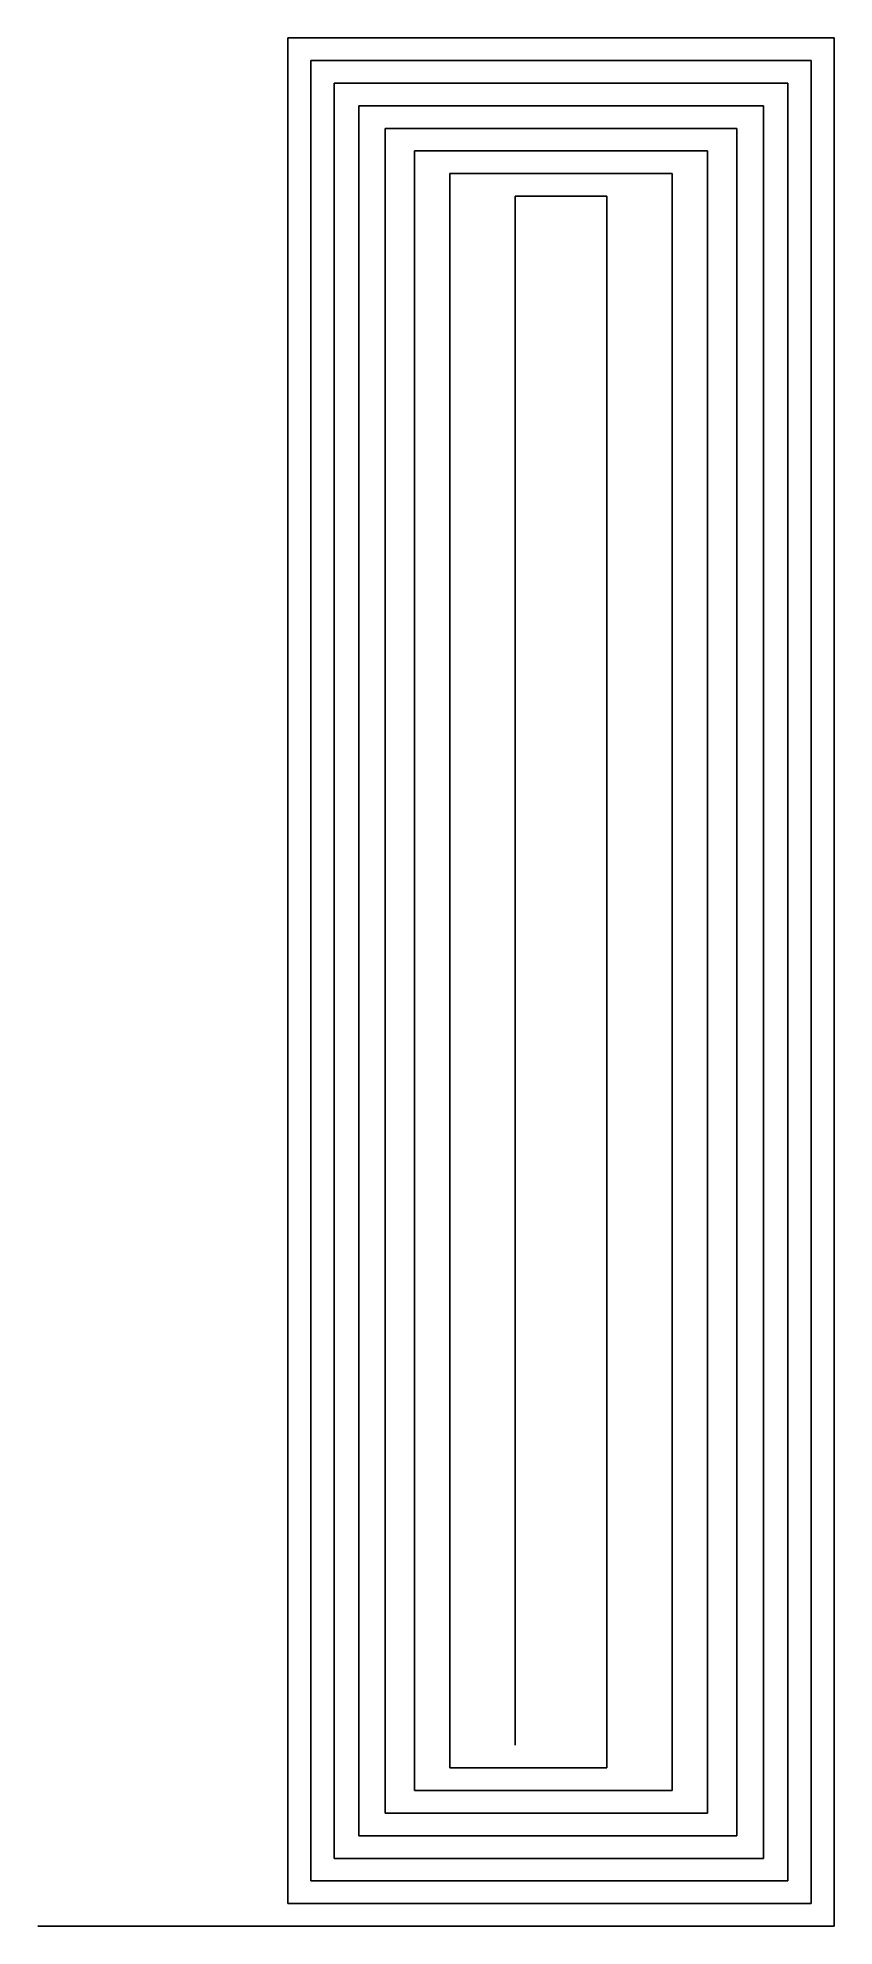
# Model space of a CAD drawing. Extents: x 108 to 247, y -162 to 170.
import ezdxf

# ---------------------------------------------------------------- set-up
doc = ezdxf.new("R2010")
doc.units = 0
doc.layers.add('MyLines', color=7, linetype='Continuous')

msp = doc.modelspace()

# ---------------------------------------------------------------- linework, layer by layer
at = {"layer": 'MyLines'}
for p, q in [((153.56, 169.5), (151.61, 169.5)), ((151.61, 169.5), (151.61, -157.59)), ((155.52, 169.5), (153.56, 169.5)), ((157.47, 169.5), (155.52, 169.5)), ((159.43, 169.5), (157.47, 169.5)), ((161.38, 169.5), (159.43, 169.5)), ((163.33, 169.5), (161.38, 169.5)), ((165.29, 169.5), (163.33, 169.5)), ((167.24, 169.5), (165.29, 169.5)), ((169.2, 169.5), (167.24, 169.5)), ((171.15, 169.5), (169.2, 169.5)), ((173.11, 169.5), (171.15, 169.5)), ((175.06, 169.5), (173.11, 169.5)), ((177.02, 169.5), (175.06, 169.5)), ((178.97, 169.5), (177.02, 169.5)), ((180.92, 169.5), (178.97, 169.5)), ((182.88, 169.5), (180.92, 169.5)), ((184.83, 169.5), (182.88, 169.5)), ((186.79, 169.5), (184.83, 169.5)), ((188.74, 169.5), (186.79, 169.5)), ((190.7, 169.5), (188.74, 169.5)), ((192.65, 169.5), (190.7, 169.5)), ((194.61, 169.5), (192.65, 169.5)), ((196.56, 169.5), (194.61, 169.5)), ((198.51, 169.5), (196.56, 169.5)), ((200.47, 169.5), (198.51, 169.5)), ((202.42, 169.5), (200.47, 169.5)), ((204.38, 169.5), (202.42, 169.5)), ((206.33, 169.5), (204.38, 169.5)), ((208.29, 169.5), (206.33, 169.5)), ((210.24, 169.5), (208.29, 169.5)), ((212.19, 169.5), (210.24, 169.5)), ((214.15, 169.5), (212.19, 169.5)), ((216.1, 169.5), (214.15, 169.5)), ((218.06, 169.5), (216.1, 169.5)), ((220.01, 169.5), (218.06, 169.5)), ((221.97, 169.5), (220.01, 169.5)), ((223.92, 169.5), (221.97, 169.5)), ((225.88, 169.5), (223.92, 169.5)), ((227.83, 169.5), (225.88, 169.5)), ((229.78, 169.5), (227.83, 169.5)), ((231.74, 169.5), (229.78, 169.5)), ((233.69, 169.5), (231.74, 169.5)), ((235.65, 169.5), (233.69, 169.5)), ((237.6, 169.5), (235.65, 169.5)), ((239.56, 169.5), (237.6, 169.5)), ((241.51, 169.5), (239.56, 169.5)), ((243.47, 169.5), (241.51, 169.5)), ((245.42, 169.5), (243.47, 169.5)), ((247.37, 169.5), (245.42, 169.5)), ((247.37, -161.56), (247.37, 169.5)), ((247.37, 169.5), (247.37, 169.5)), ((157.41, 165.53), (155.62, 165.53)), ((155.62, 165.53), (155.62, -153.62)), ((159.2, 165.53), (157.41, 165.53)), ((160.99, 165.53), (159.2, 165.53)), ((162.78, 165.53), (160.99, 165.53)), ((164.57, 165.53), (162.78, 165.53)), ((166.36, 165.53), (164.57, 165.53)), ((168.15, 165.53), (166.36, 165.53)), ((169.94, 165.53), (168.15, 165.53)), ((171.74, 165.53), (169.94, 165.53)), ((173.53, 165.53), (171.74, 165.53)), ((175.32, 165.53), (173.53, 165.53)), ((177.11, 165.53), (175.32, 165.53)), ((178.9, 165.53), (177.11, 165.53)), ((180.69, 165.53), (178.9, 165.53)), ((182.48, 165.53), (180.69, 165.53)), ((184.27, 165.53), (182.48, 165.53)), ((186.06, 165.53), (184.27, 165.53)), ((187.85, 165.53), (186.06, 165.53)), ((189.64, 165.53), (187.85, 165.53)), ((191.43, 165.53), (189.64, 165.53)), ((193.22, 165.53), (191.43, 165.53)), ((195.01, 165.53), (193.22, 165.53)), ((196.81, 165.53), (195.01, 165.53)), ((198.6, 165.53), (196.81, 165.53)), ((200.39, 165.53), (198.6, 165.53)), ((202.18, 165.53), (200.39, 165.53)), ((203.97, 165.53), (202.18, 165.53)), ((205.76, 165.53), (203.97, 165.53)), ((207.55, 165.53), (205.76, 165.53)), ((209.34, 165.53), (207.55, 165.53)), ((211.13, 165.53), (209.34, 165.53)), ((212.92, 165.53), (211.13, 165.53)), ((214.71, 165.53), (212.92, 165.53)), ((216.5, 165.53), (214.71, 165.53)), ((218.29, 165.53), (216.5, 165.53)), ((220.08, 165.53), (218.29, 165.53)), ((221.87, 165.53), (220.08, 165.53)), ((223.67, 165.53), (221.87, 165.53)), ((225.46, 165.53), (223.67, 165.53)), ((227.25, 165.53), (225.46, 165.53)), ((229.04, 165.53), (227.25, 165.53)), ((230.83, 165.53), (229.04, 165.53)), ((232.62, 165.53), (230.83, 165.53)), ((234.41, 165.53), (232.62, 165.53)), ((236.2, 165.53), (234.41, 165.53)), ((237.99, 165.53), (236.2, 165.53)), ((239.78, 165.53), (237.99, 165.53)), ((241.57, 165.53), (239.78, 165.53)), ((243.36, 165.53), (241.57, 165.53)), ((243.36, -157.59), (243.36, 165.53)), ((243.36, 165.53), (243.36, 165.53)), ((161.35, 161.56), (159.73, 161.56)), ((159.73, 161.56), (159.73, -149.66)), ((162.98, 161.56), (161.35, 161.56)), ((164.6, 161.56), (162.98, 161.56)), ((166.22, 161.56), (164.6, 161.56)), ((167.85, 161.56), (166.22, 161.56)), ((169.47, 161.56), (167.85, 161.56)), ((171.09, 161.56), (169.47, 161.56)), ((172.71, 161.56), (171.09, 161.56)), ((174.34, 161.56), (172.71, 161.56)), ((175.96, 161.56), (174.34, 161.56)), ((177.58, 161.56), (175.96, 161.56)), ((179.21, 161.56), (177.58, 161.56)), ((180.83, 161.56), (179.21, 161.56)), ((182.45, 161.56), (180.83, 161.56)), ((184.07, 161.56), (182.45, 161.56)), ((185.7, 161.56), (184.07, 161.56)), ((187.32, 161.56), (185.7, 161.56)), ((188.94, 161.56), (187.32, 161.56)), ((190.57, 161.56), (188.94, 161.56)), ((192.19, 161.56), (190.57, 161.56)), ((193.81, 161.56), (192.19, 161.56)), ((195.43, 161.56), (193.81, 161.56)), ((197.06, 161.56), (195.43, 161.56)), ((198.68, 161.56), (197.06, 161.56)), ((200.3, 161.56), (198.68, 161.56)), ((201.93, 161.56), (200.3, 161.56)), ((203.55, 161.56), (201.93, 161.56)), ((205.17, 161.56), (203.55, 161.56)), ((206.79, 161.56), (205.17, 161.56)), ((208.42, 161.56), (206.79, 161.56)), ((210.04, 161.56), (208.42, 161.56)), ((211.66, 161.56), (210.04, 161.56)), ((213.29, 161.56), (211.66, 161.56)), ((214.91, 161.56), (213.29, 161.56)), ((216.53, 161.56), (214.91, 161.56)), ((218.15, 161.56), (216.53, 161.56)), ((219.78, 161.56), (218.15, 161.56)), ((221.4, 161.56), (219.78, 161.56)), ((223.02, 161.56), (221.4, 161.56)), ((224.64, 161.56), (223.02, 161.56)), ((226.27, 161.56), (224.64, 161.56)), ((227.89, 161.56), (226.27, 161.56)), ((229.51, 161.56), (227.89, 161.56)), ((231.14, 161.56), (229.51, 161.56)), ((232.76, 161.56), (231.14, 161.56)), ((234.38, 161.56), (232.76, 161.56)), ((236, 161.56), (234.38, 161.56)), ((237.63, 161.56), (236, 161.56)), ((239.25, 161.56), (237.63, 161.56)), ((239.25, -153.62), (239.25, 161.56)), ((239.25, 161.56), (239.25, 161.56)), ((165.48, 157.59), (164.03, 157.59)), ((164.03, 157.59), (164.03, -145.69)), ((166.93, 157.59), (165.48, 157.59)), ((168.37, 157.59), (166.93, 157.59)), ((169.82, 157.59), (168.37, 157.59)), ((171.27, 157.59), (169.82, 157.59)), ((172.72, 157.59), (171.27, 157.59)), ((174.16, 157.59), (172.72, 157.59)), ((175.61, 157.59), (174.16, 157.59)), ((177.06, 157.59), (175.61, 157.59)), ((178.51, 157.59), (177.06, 157.59)), ((179.95, 157.59), (178.51, 157.59)), ((181.4, 157.59), (179.95, 157.59)), ((182.85, 157.59), (181.4, 157.59)), ((184.29, 157.59), (182.85, 157.59)), ((185.74, 157.59), (184.29, 157.59)), ((187.19, 157.59), (185.74, 157.59)), ((188.64, 157.59), (187.19, 157.59)), ((190.08, 157.59), (188.64, 157.59)), ((191.53, 157.59), (190.08, 157.59)), ((192.98, 157.59), (191.53, 157.59)), ((194.43, 157.59), (192.98, 157.59)), ((195.87, 157.59), (194.43, 157.59)), ((197.32, 157.59), (195.87, 157.59)), ((198.77, 157.59), (197.32, 157.59)), ((200.21, 157.59), (198.77, 157.59)), ((201.66, 157.59), (200.21, 157.59)), ((203.11, 157.59), (201.66, 157.59)), ((204.56, 157.59), (203.11, 157.59)), ((206, 157.59), (204.56, 157.59)), ((207.45, 157.59), (206, 157.59)), ((208.9, 157.59), (207.45, 157.59)), ((210.35, 157.59), (208.9, 157.59)), ((211.79, 157.59), (210.35, 157.59)), ((213.24, 157.59), (211.79, 157.59)), ((214.69, 157.59), (213.24, 157.59)), ((216.13, 157.59), (214.69, 157.59)), ((217.58, 157.59), (216.13, 157.59)), ((219.03, 157.59), (217.58, 157.59)), ((220.48, 157.59), (219.03, 157.59)), ((221.92, 157.59), (220.48, 157.59)), ((223.37, 157.59), (221.92, 157.59)), ((224.82, 157.59), (223.37, 157.59)), ((226.27, 157.59), (224.82, 157.59)), ((227.71, 157.59), (226.27, 157.59)), ((229.16, 157.59), (227.71, 157.59)), ((230.61, 157.59), (229.16, 157.59)), ((232.05, 157.59), (230.61, 157.59)), ((233.5, 157.59), (232.05, 157.59)), ((234.95, 157.59), (233.5, 157.59)), ((234.95, -149.66), (234.95, 157.59)), ((234.95, 157.59), (234.95, 157.59)), ((169.91, 153.62), (168.65, 153.62)), ((168.65, 153.62), (168.65, -141.72)), ((171.17, 153.62), (169.91, 153.62)), ((172.42, 153.62), (171.17, 153.62)), ((173.68, 153.62), (172.42, 153.62)), ((174.94, 153.62), (173.68, 153.62)), ((176.2, 153.62), (174.94, 153.62)), ((177.46, 153.62), (176.2, 153.62)), ((178.72, 153.62), (177.46, 153.62)), ((179.98, 153.62), (178.72, 153.62)), ((181.24, 153.62), (179.98, 153.62)), ((182.5, 153.62), (181.24, 153.62)), ((183.75, 153.62), (182.5, 153.62)), ((185.01, 153.62), (183.75, 153.62)), ((186.27, 153.62), (185.01, 153.62)), ((187.53, 153.62), (186.27, 153.62)), ((188.79, 153.62), (187.53, 153.62)), ((190.05, 153.62), (188.79, 153.62)), ((191.31, 153.62), (190.05, 153.62)), ((192.57, 153.62), (191.31, 153.62)), ((193.83, 153.62), (192.57, 153.62)), ((195.08, 153.62), (193.83, 153.62)), ((196.34, 153.62), (195.08, 153.62)), ((197.6, 153.62), (196.34, 153.62)), ((198.86, 153.62), (197.6, 153.62)), ((200.12, 153.62), (198.86, 153.62)), ((201.38, 153.62), (200.12, 153.62)), ((202.64, 153.62), (201.38, 153.62)), ((203.9, 153.62), (202.64, 153.62)), ((205.16, 153.62), (203.9, 153.62)), ((206.42, 153.62), (205.16, 153.62)), ((207.67, 153.62), (206.42, 153.62)), ((208.93, 153.62), (207.67, 153.62)), ((210.19, 153.62), (208.93, 153.62)), ((211.45, 153.62), (210.19, 153.62)), ((212.71, 153.62), (211.45, 153.62)), ((213.97, 153.62), (212.71, 153.62)), ((215.23, 153.62), (213.97, 153.62)), ((216.49, 153.62), (215.23, 153.62)), ((217.75, 153.62), (216.49, 153.62)), ((219, 153.62), (217.75, 153.62)), ((220.26, 153.62), (219, 153.62)), ((221.52, 153.62), (220.26, 153.62)), ((222.78, 153.62), (221.52, 153.62)), ((224.04, 153.62), (222.78, 153.62)), ((225.3, 153.62), (224.04, 153.62)), ((226.56, 153.62), (225.3, 153.62)), ((227.82, 153.62), (226.56, 153.62)), ((229.08, 153.62), (227.82, 153.62)), ((230.33, 153.62), (229.08, 153.62)), ((230.33, -145.69), (230.33, 153.62)), ((230.33, 153.62), (230.33, 153.62)), ((174.85, 149.66), (173.8, 149.66)), ((173.8, 149.66), (173.8, -137.75)), ((175.9, 149.66), (174.85, 149.66)), ((176.95, 149.66), (175.9, 149.66)), ((177.99, 149.66), (176.95, 149.66)), ((179.04, 149.66), (177.99, 149.66)), ((180.09, 149.66), (179.04, 149.66)), ((181.14, 149.66), (180.09, 149.66)), ((182.19, 149.66), (181.14, 149.66)), ((183.24, 149.66), (182.19, 149.66)), ((184.29, 149.66), (183.24, 149.66)), ((185.33, 149.66), (184.29, 149.66)), ((186.38, 149.66), (185.33, 149.66)), ((187.43, 149.66), (186.38, 149.66)), ((188.48, 149.66), (187.43, 149.66)), ((189.53, 149.66), (188.48, 149.66)), ((190.58, 149.66), (189.53, 149.66)), ((191.63, 149.66), (190.58, 149.66)), ((192.67, 149.66), (191.63, 149.66)), ((193.72, 149.66), (192.67, 149.66)), ((194.77, 149.66), (193.72, 149.66)), ((195.82, 149.66), (194.77, 149.66)), ((196.87, 149.66), (195.82, 149.66)), ((197.92, 149.66), (196.87, 149.66)), ((198.97, 149.66), (197.92, 149.66)), ((200.02, 149.66), (198.97, 149.66)), ((201.06, 149.66), (200.02, 149.66)), ((202.11, 149.66), (201.06, 149.66)), ((203.16, 149.66), (202.11, 149.66)), ((204.21, 149.66), (203.16, 149.66)), ((205.26, 149.66), (204.21, 149.66)), ((206.31, 149.66), (205.26, 149.66)), ((207.36, 149.66), (206.31, 149.66)), ((208.4, 149.66), (207.36, 149.66)), ((209.45, 149.66), (208.4, 149.66)), ((210.5, 149.66), (209.45, 149.66)), ((211.55, 149.66), (210.5, 149.66)), ((212.6, 149.66), (211.55, 149.66)), ((213.65, 149.66), (212.6, 149.66)), ((214.7, 149.66), (213.65, 149.66)), ((215.75, 149.66), (214.7, 149.66)), ((216.79, 149.66), (215.75, 149.66)), ((217.84, 149.66), (216.79, 149.66)), ((218.89, 149.66), (217.84, 149.66)), ((219.94, 149.66), (218.89, 149.66)), ((220.99, 149.66), (219.94, 149.66)), ((222.04, 149.66), (220.99, 149.66)), ((223.09, 149.66), (222.04, 149.66)), ((224.13, 149.66), (223.09, 149.66)), ((225.18, 149.66), (224.13, 149.66)), ((225.18, -141.72), (225.18, 149.66)), ((225.18, 149.66), (225.18, 149.66)), ((180.79, 145.69), (180, 145.69)), ((180, 145.69), (180, -133.78)), ((181.59, 145.69), (180.79, 145.69)), ((182.38, 145.69), (181.59, 145.69)), ((183.18, 145.69), (182.38, 145.69)), ((183.97, 145.69), (183.18, 145.69)), ((184.77, 145.69), (183.97, 145.69)), ((185.57, 145.69), (184.77, 145.69)), ((186.36, 145.69), (185.57, 145.69)), ((187.16, 145.69), (186.36, 145.69)), ((187.95, 145.69), (187.16, 145.69)), ((188.75, 145.69), (187.95, 145.69)), ((189.54, 145.69), (188.75, 145.69)), ((190.34, 145.69), (189.54, 145.69)), ((191.14, 145.69), (190.34, 145.69)), ((191.93, 145.69), (191.14, 145.69)), ((192.73, 145.69), (191.93, 145.69)), ((193.52, 145.69), (192.73, 145.69)), ((194.32, 145.69), (193.52, 145.69)), ((195.11, 145.69), (194.32, 145.69)), ((195.91, 145.69), (195.11, 145.69)), ((196.71, 145.69), (195.91, 145.69)), ((197.5, 145.69), (196.71, 145.69)), ((198.3, 145.69), (197.5, 145.69)), ((199.09, 145.69), (198.3, 145.69)), ((199.89, 145.69), (199.09, 145.69)), ((200.68, 145.69), (199.89, 145.69)), ((201.48, 145.69), (200.68, 145.69)), ((202.28, 145.69), (201.48, 145.69)), ((203.07, 145.69), (202.28, 145.69)), ((203.87, 145.69), (203.07, 145.69)), ((204.66, 145.69), (203.87, 145.69)), ((205.46, 145.69), (204.66, 145.69)), ((206.26, 145.69), (205.46, 145.69)), ((207.05, 145.69), (206.26, 145.69)), ((207.85, 145.69), (207.05, 145.69)), ((208.64, 145.69), (207.85, 145.69)), ((209.44, 145.69), (208.64, 145.69)), ((210.23, 145.69), (209.44, 145.69)), ((211.03, 145.69), (210.23, 145.69)), ((211.83, 145.69), (211.03, 145.69)), ((212.62, 145.69), (211.83, 145.69)), ((213.42, 145.69), (212.62, 145.69)), ((214.21, 145.69), (213.42, 145.69)), ((215.01, 145.69), (214.21, 145.69)), ((215.8, 145.69), (215.01, 145.69)), ((216.6, 145.69), (215.8, 145.69)), ((217.4, 145.69), (216.6, 145.69)), ((218.19, 145.69), (217.4, 145.69)), ((218.99, 145.69), (218.19, 145.69)), ((218.99, -137.75), (218.99, 145.69)), ((218.99, 145.69), (218.99, 145.69)), ((191.8, 141.72), (191.47, 141.72)), ((191.47, 141.72), (191.47, -129.81)), ((192.12, 141.72), (191.8, 141.72)), ((192.45, 141.72), (192.12, 141.72)), ((192.78, 141.72), (192.45, 141.72)), ((193.11, 141.72), (192.78, 141.72)), ((193.43, 141.72), (193.11, 141.72)), ((193.76, 141.72), (193.43, 141.72)), ((194.09, 141.72), (193.76, 141.72)), ((194.42, 141.72), (194.09, 141.72)), ((194.74, 141.72), (194.42, 141.72)), ((195.07, 141.72), (194.74, 141.72)), ((195.4, 141.72), (195.07, 141.72)), ((195.73, 141.72), (195.4, 141.72)), ((196.05, 141.72), (195.73, 141.72)), ((196.38, 141.72), (196.05, 141.72)), ((196.71, 141.72), (196.38, 141.72)), ((197.04, 141.72), (196.71, 141.72)), ((197.36, 141.72), (197.04, 141.72)), ((197.69, 141.72), (197.36, 141.72)), ((198.02, 141.72), (197.69, 141.72)), ((198.35, 141.72), (198.02, 141.72)), ((198.67, 141.72), (198.35, 141.72)), ((199, 141.72), (198.67, 141.72)), ((199.33, 141.72), (199, 141.72)), ((199.65, 141.72), (199.33, 141.72)), ((199.98, 141.72), (199.65, 141.72)), ((200.31, 141.72), (199.98, 141.72)), ((200.64, 141.72), (200.31, 141.72)), ((200.96, 141.72), (200.64, 141.72)), ((201.29, 141.72), (200.96, 141.72)), ((201.62, 141.72), (201.29, 141.72)), ((201.95, 141.72), (201.62, 141.72)), ((202.27, 141.72), (201.95, 141.72)), ((202.6, 141.72), (202.27, 141.72)), ((202.93, 141.72), (202.6, 141.72)), ((203.26, 141.72), (202.93, 141.72)), ((203.58, 141.72), (203.26, 141.72)), ((203.91, 141.72), (203.58, 141.72)), ((204.24, 141.72), (203.91, 141.72)), ((204.57, 141.72), (204.24, 141.72)), ((204.89, 141.72), (204.57, 141.72)), ((205.22, 141.72), (204.89, 141.72)), ((205.55, 141.72), (205.22, 141.72)), ((205.88, 141.72), (205.55, 141.72)), ((206.2, 141.72), (205.88, 141.72)), ((206.53, 141.72), (206.2, 141.72)), ((206.86, 141.72), (206.53, 141.72)), ((207.19, 141.72), (206.86, 141.72)), ((207.51, 141.72), (207.19, 141.72)), ((207.51, -133.78), (207.51, 141.72)), ((207.51, 141.72), (207.51, 141.72)), ((191.47, -129.81), (191.47, -129.81)), ((191.47, -129.81), (191.47, -129.81)), ((191.47, -129.81), (191.47, -129.81)), ((191.47, -129.81), (191.47, -129.81)), ((191.47, -129.81), (191.47, -129.81)), ((191.47, -129.81), (191.47, -129.81)), ((191.47, -129.81), (191.47, -129.81)), ((191.47, -129.81), (191.47, -129.81)), ((191.47, -129.81), (191.47, -129.81)), ((191.47, -129.81), (191.47, -129.81)), ((191.47, -129.81), (191.47, -129.81)), ((191.47, -129.81), (191.47, -129.81)), ((191.47, -129.81), (191.47, -129.81)), ((191.47, -129.81), (191.47, -129.81)), ((191.47, -129.81), (191.47, -129.81)), ((191.47, -129.81), (191.47, -129.81)), ((191.47, -129.81), (191.47, -129.81)), ((191.47, -129.81), (191.47, -129.81)), ((191.47, -129.81), (191.47, -129.81)), ((191.47, -129.81), (191.47, -129.81)), ((191.47, -129.81), (191.47, -129.81)), ((191.47, -129.81), (191.47, -129.81)), ((191.47, -129.81), (191.47, -129.81)), ((191.47, -129.81), (191.47, -129.81)), ((191.47, -129.81), (191.47, -129.81)), ((191.47, -129.81), (191.47, -129.81)), ((191.47, -129.81), (191.47, -129.81)), ((191.47, -129.81), (191.47, -129.81)), ((191.47, -129.81), (191.47, -129.81)), ((191.47, -129.81), (191.47, -129.81)), ((191.47, -129.81), (191.47, -129.81)), ((191.47, -129.81), (191.47, -129.81)), ((191.47, -129.81), (191.47, -129.81)), ((191.47, -129.81), (191.47, -129.81)), ((191.47, -129.81), (191.47, -129.81)), ((191.47, -129.81), (191.47, -129.81)), ((191.47, -129.81), (191.47, -129.81)), ((191.47, -129.81), (191.47, -129.81)), ((191.47, -129.81), (191.47, -129.81)), ((191.47, -129.81), (191.47, -129.81)), ((191.47, -129.81), (191.47, -129.81)), ((191.47, -129.81), (191.47, -129.81)), ((191.47, -129.81), (191.47, -129.81)), ((191.47, -129.81), (191.47, -129.81)), ((191.47, -129.81), (191.47, -129.81)), ((191.47, -129.81), (191.47, -129.81)), ((191.47, -129.81), (191.47, -129.81)), ((191.47, -129.81), (191.47, -129.81)), ((191.47, -129.81), (191.47, -129.81)), ((191.47, -129.81), (191.47, -129.81)), ((180, -133.78), (180, -133.78)), ((180, -133.78), (180.56, -133.78)), ((180.56, -133.78), (181.12, -133.78)), ((181.12, -133.78), (181.68, -133.78)), ((181.68, -133.78), (182.24, -133.78)), ((182.24, -133.78), (182.8, -133.78)), ((182.8, -133.78), (183.36, -133.78)), ((183.36, -133.78), (183.93, -133.78)), ((183.93, -133.78), (184.49, -133.78)), ((184.49, -133.78), (185.05, -133.78)), ((185.05, -133.78), (185.61, -133.78)), ((185.61, -133.78), (186.17, -133.78)), ((186.17, -133.78), (186.73, -133.78)), ((186.73, -133.78), (187.3, -133.78)), ((187.3, -133.78), (187.86, -133.78)), ((187.86, -133.78), (188.42, -133.78)), ((188.42, -133.78), (188.98, -133.78)), ((188.98, -133.78), (189.54, -133.78)), ((189.54, -133.78), (190.1, -133.78)), ((190.1, -133.78), (190.67, -133.78)), ((190.67, -133.78), (191.23, -133.78)), ((191.23, -133.78), (191.79, -133.78)), ((191.79, -133.78), (192.35, -133.78)), ((192.35, -133.78), (192.91, -133.78)), ((192.91, -133.78), (193.47, -133.78)), ((193.47, -133.78), (194.04, -133.78)), ((194.04, -133.78), (194.6, -133.78)), ((194.6, -133.78), (195.16, -133.78)), ((195.16, -133.78), (195.72, -133.78)), ((195.72, -133.78), (196.28, -133.78)), ((196.28, -133.78), (196.84, -133.78)), ((196.84, -133.78), (197.4, -133.78)), ((197.4, -133.78), (197.97, -133.78)), ((197.97, -133.78), (198.53, -133.78)), ((198.53, -133.78), (199.09, -133.78)), ((199.09, -133.78), (199.65, -133.78)), ((199.65, -133.78), (200.21, -133.78)), ((200.21, -133.78), (200.77, -133.78)), ((200.77, -133.78), (201.34, -133.78)), ((201.34, -133.78), (201.9, -133.78)), ((201.9, -133.78), (202.46, -133.78)), ((202.46, -133.78), (203.02, -133.78)), ((203.02, -133.78), (203.58, -133.78)), ((203.58, -133.78), (204.14, -133.78)), ((204.14, -133.78), (204.71, -133.78)), ((204.71, -133.78), (205.27, -133.78)), ((205.27, -133.78), (205.83, -133.78)), ((205.83, -133.78), (206.39, -133.78)), ((206.39, -133.78), (206.95, -133.78)), ((206.95, -133.78), (207.51, -133.78)), ((207.51, -133.78), (207.51, -133.78)), ((173.8, -137.75), (173.8, -137.75)), ((173.8, -137.75), (174.72, -137.75)), ((174.72, -137.75), (175.64, -137.75)), ((175.64, -137.75), (176.57, -137.75)), ((176.57, -137.75), (177.49, -137.75)), ((177.49, -137.75), (178.41, -137.75)), ((178.41, -137.75), (179.33, -137.75)), ((179.33, -137.75), (180.25, -137.75)), ((180.25, -137.75), (181.18, -137.75)), ((181.18, -137.75), (182.1, -137.75)), ((182.1, -137.75), (183.02, -137.75)), ((183.02, -137.75), (183.94, -137.75)), ((183.94, -137.75), (184.87, -137.75)), ((184.87, -137.75), (185.79, -137.75)), ((185.79, -137.75), (186.71, -137.75)), ((186.71, -137.75), (187.63, -137.75)), ((187.63, -137.75), (188.55, -137.75)), ((188.55, -137.75), (189.48, -137.75)), ((189.48, -137.75), (190.4, -137.75)), ((190.4, -137.75), (191.32, -137.75)), ((191.32, -137.75), (192.24, -137.75)), ((192.24, -137.75), (193.17, -137.75)), ((193.17, -137.75), (194.09, -137.75)), ((194.09, -137.75), (195.01, -137.75)), ((195.01, -137.75), (195.93, -137.75)), ((195.93, -137.75), (196.85, -137.75)), ((196.85, -137.75), (197.78, -137.75)), ((197.78, -137.75), (198.7, -137.75)), ((198.7, -137.75), (199.62, -137.75)), ((199.62, -137.75), (200.54, -137.75)), ((200.54, -137.75), (201.47, -137.75)), ((201.47, -137.75), (202.39, -137.75)), ((202.39, -137.75), (203.31, -137.75)), ((203.31, -137.75), (204.23, -137.75)), ((204.23, -137.75), (205.15, -137.75)), ((205.15, -137.75), (206.08, -137.75)), ((206.08, -137.75), (207, -137.75)), ((207, -137.75), (207.92, -137.75)), ((207.92, -137.75), (208.84, -137.75)), ((208.84, -137.75), (209.77, -137.75)), ((209.77, -137.75), (210.69, -137.75)), ((210.69, -137.75), (211.61, -137.75)), ((211.61, -137.75), (212.53, -137.75)), ((212.53, -137.75), (213.45, -137.75)), ((213.45, -137.75), (214.38, -137.75)), ((214.38, -137.75), (215.3, -137.75)), ((215.3, -137.75), (216.22, -137.75)), ((216.22, -137.75), (217.14, -137.75)), ((217.14, -137.75), (218.06, -137.75)), ((218.06, -137.75), (218.99, -137.75)), ((218.99, -137.75), (218.99, -137.75)), ((168.65, -141.72), (168.65, -141.72)), ((168.65, -141.72), (169.8, -141.72)), ((169.8, -141.72), (170.96, -141.72)), ((170.96, -141.72), (172.11, -141.72)), ((172.11, -141.72), (173.26, -141.72)), ((173.26, -141.72), (174.42, -141.72)), ((174.42, -141.72), (175.57, -141.72)), ((175.57, -141.72), (176.72, -141.72)), ((176.72, -141.72), (177.88, -141.72)), ((177.88, -141.72), (179.03, -141.72)), ((179.03, -141.72), (180.19, -141.72)), ((180.19, -141.72), (181.34, -141.72)), ((181.34, -141.72), (182.49, -141.72)), ((182.49, -141.72), (183.65, -141.72)), ((183.65, -141.72), (184.8, -141.72)), ((184.8, -141.72), (185.95, -141.72)), ((185.95, -141.72), (187.11, -141.72)), ((187.11, -141.72), (188.26, -141.72)), ((188.26, -141.72), (189.42, -141.72)), ((189.42, -141.72), (190.57, -141.72)), ((190.57, -141.72), (191.72, -141.72)), ((191.72, -141.72), (192.88, -141.72)), ((192.88, -141.72), (194.03, -141.72)), ((194.03, -141.72), (195.19, -141.72)), ((195.19, -141.72), (196.34, -141.72)), ((196.34, -141.72), (197.49, -141.72)), ((197.49, -141.72), (198.65, -141.72)), ((198.65, -141.72), (199.8, -141.72)), ((199.8, -141.72), (200.95, -141.72)), ((200.95, -141.72), (202.11, -141.72)), ((202.11, -141.72), (203.26, -141.72)), ((203.26, -141.72), (204.42, -141.72)), ((204.42, -141.72), (205.57, -141.72)), ((205.57, -141.72), (206.72, -141.72)), ((206.72, -141.72), (207.88, -141.72)), ((207.88, -141.72), (209.03, -141.72)), ((209.03, -141.72), (210.18, -141.72)), ((210.18, -141.72), (211.34, -141.72)), ((211.34, -141.72), (212.49, -141.72)), ((212.49, -141.72), (213.65, -141.72)), ((213.65, -141.72), (214.8, -141.72)), ((214.8, -141.72), (215.95, -141.72)), ((215.95, -141.72), (217.11, -141.72)), ((217.11, -141.72), (218.26, -141.72)), ((218.26, -141.72), (219.41, -141.72)), ((219.41, -141.72), (220.57, -141.72)), ((220.57, -141.72), (221.72, -141.72)), ((221.72, -141.72), (222.88, -141.72)), ((222.88, -141.72), (224.03, -141.72)), ((224.03, -141.72), (225.18, -141.72)), ((225.18, -141.72), (225.18, -141.72)), ((164.03, -145.69), (164.03, -145.69)), ((164.03, -145.69), (165.39, -145.69)), ((165.39, -145.69), (166.74, -145.69)), ((166.74, -145.69), (168.09, -145.69)), ((168.09, -145.69), (169.45, -145.69)), ((169.45, -145.69), (170.8, -145.69)), ((170.8, -145.69), (172.15, -145.69)), ((172.15, -145.69), (173.5, -145.69)), ((173.5, -145.69), (174.86, -145.69)), ((174.86, -145.69), (176.21, -145.69)), ((176.21, -145.69), (177.56, -145.69)), ((177.56, -145.69), (178.92, -145.69)), ((178.92, -145.69), (180.27, -145.69)), ((180.27, -145.69), (181.62, -145.69)), ((181.62, -145.69), (182.98, -145.69)), ((182.98, -145.69), (184.33, -145.69)), ((184.33, -145.69), (185.68, -145.69)), ((185.68, -145.69), (187.04, -145.69)), ((187.04, -145.69), (188.39, -145.69)), ((188.39, -145.69), (189.74, -145.69)), ((189.74, -145.69), (191.09, -145.69)), ((191.09, -145.69), (192.45, -145.69)), ((192.45, -145.69), (193.8, -145.69)), ((193.8, -145.69), (195.15, -145.69)), ((195.15, -145.69), (196.51, -145.69)), ((196.51, -145.69), (197.86, -145.69)), ((197.86, -145.69), (199.21, -145.69)), ((199.21, -145.69), (200.57, -145.69)), ((200.57, -145.69), (201.92, -145.69)), ((201.92, -145.69), (203.27, -145.69)), ((203.27, -145.69), (204.63, -145.69)), ((204.63, -145.69), (205.98, -145.69)), ((205.98, -145.69), (207.33, -145.69)), ((207.33, -145.69), (208.68, -145.69)), ((208.68, -145.69), (210.04, -145.69)), ((210.04, -145.69), (211.39, -145.69)), ((211.39, -145.69), (212.74, -145.69)), ((212.74, -145.69), (214.1, -145.69)), ((214.1, -145.69), (215.45, -145.69)), ((215.45, -145.69), (216.8, -145.69)), ((216.8, -145.69), (218.16, -145.69)), ((218.16, -145.69), (219.51, -145.69)), ((219.51, -145.69), (220.86, -145.69)), ((220.86, -145.69), (222.22, -145.69)), ((222.22, -145.69), (223.57, -145.69)), ((223.57, -145.69), (224.92, -145.69)), ((224.92, -145.69), (226.27, -145.69)), ((226.27, -145.69), (227.63, -145.69)), ((227.63, -145.69), (228.98, -145.69)), ((228.98, -145.69), (230.33, -145.69)), ((230.33, -145.69), (230.33, -145.69)), ((159.73, -149.66), (159.73, -149.66)), ((159.73, -149.66), (161.27, -149.66)), ((161.27, -149.66), (162.8, -149.66)), ((162.8, -149.66), (164.34, -149.66)), ((164.34, -149.66), (165.87, -149.66)), ((165.87, -149.66), (167.41, -149.66)), ((167.41, -149.66), (168.94, -149.66)), ((168.94, -149.66), (170.48, -149.66)), ((170.48, -149.66), (172.01, -149.66)), ((172.01, -149.66), (173.55, -149.66)), ((173.55, -149.66), (175.08, -149.66)), ((175.08, -149.66), (176.62, -149.66)), ((176.62, -149.66), (178.15, -149.66)), ((178.15, -149.66), (179.69, -149.66)), ((179.69, -149.66), (181.22, -149.66)), ((181.22, -149.66), (182.76, -149.66)), ((182.76, -149.66), (184.29, -149.66)), ((184.29, -149.66), (185.83, -149.66)), ((185.83, -149.66), (187.36, -149.66)), ((187.36, -149.66), (188.9, -149.66)), ((188.9, -149.66), (190.43, -149.66)), ((190.43, -149.66), (191.97, -149.66)), ((191.97, -149.66), (193.5, -149.66)), ((193.5, -149.66), (195.04, -149.66)), ((195.04, -149.66), (196.57, -149.66)), ((196.57, -149.66), (198.11, -149.66)), ((198.11, -149.66), (199.64, -149.66)), ((199.64, -149.66), (201.18, -149.66)), ((201.18, -149.66), (202.71, -149.66)), ((202.71, -149.66), (204.25, -149.66)), ((204.25, -149.66), (205.78, -149.66)), ((205.78, -149.66), (207.32, -149.66)), ((207.32, -149.66), (208.85, -149.66)), ((208.85, -149.66), (210.39, -149.66)), ((210.39, -149.66), (211.92, -149.66)), ((211.92, -149.66), (213.46, -149.66)), ((213.46, -149.66), (214.99, -149.66)), ((214.99, -149.66), (216.53, -149.66)), ((216.53, -149.66), (218.06, -149.66)), ((218.06, -149.66), (219.6, -149.66)), ((219.6, -149.66), (221.13, -149.66)), ((221.13, -149.66), (222.67, -149.66)), ((222.67, -149.66), (224.2, -149.66)), ((224.2, -149.66), (225.74, -149.66)), ((225.74, -149.66), (227.27, -149.66)), ((227.27, -149.66), (228.81, -149.66)), ((228.81, -149.66), (230.34, -149.66)), ((230.34, -149.66), (231.88, -149.66)), ((231.88, -149.66), (233.41, -149.66)), ((233.41, -149.66), (234.95, -149.66)), ((234.95, -149.66), (234.95, -149.66)), ((155.62, -153.62), (155.62, -153.62)), ((155.62, -153.62), (157.33, -153.62)), ((157.33, -153.62), (159.03, -153.62)), ((159.03, -153.62), (160.74, -153.62)), ((160.74, -153.62), (162.45, -153.62)), ((162.45, -153.62), (164.15, -153.62)), ((164.15, -153.62), (165.86, -153.62)), ((165.86, -153.62), (167.57, -153.62)), ((167.57, -153.62), (169.27, -153.62)), ((169.27, -153.62), (170.98, -153.62)), ((170.98, -153.62), (172.69, -153.62)), ((172.69, -153.62), (174.39, -153.62)), ((174.39, -153.62), (176.1, -153.62)), ((176.1, -153.62), (177.81, -153.62)), ((177.81, -153.62), (179.51, -153.62)), ((179.51, -153.62), (181.22, -153.62)), ((181.22, -153.62), (182.93, -153.62)), ((182.93, -153.62), (184.63, -153.62)), ((184.63, -153.62), (186.34, -153.62)), ((186.34, -153.62), (188.05, -153.62)), ((188.05, -153.62), (189.75, -153.62)), ((189.75, -153.62), (191.46, -153.62)), ((191.46, -153.62), (193.17, -153.62)), ((193.17, -153.62), (194.87, -153.62)), ((194.87, -153.62), (196.58, -153.62)), ((196.58, -153.62), (198.29, -153.62)), ((198.29, -153.62), (199.99, -153.62)), ((199.99, -153.62), (201.7, -153.62)), ((201.7, -153.62), (203.41, -153.62)), ((203.41, -153.62), (205.12, -153.62)), ((205.12, -153.62), (206.82, -153.62)), ((206.82, -153.62), (208.53, -153.62)), ((208.53, -153.62), (210.24, -153.62)), ((210.24, -153.62), (211.94, -153.62)), ((211.94, -153.62), (213.65, -153.62)), ((213.65, -153.62), (215.36, -153.62)), ((215.36, -153.62), (217.06, -153.62)), ((217.06, -153.62), (218.77, -153.62)), ((218.77, -153.62), (220.48, -153.62)), ((220.48, -153.62), (222.18, -153.62)), ((222.18, -153.62), (223.89, -153.62)), ((223.89, -153.62), (225.6, -153.62)), ((225.6, -153.62), (227.3, -153.62)), ((227.3, -153.62), (229.01, -153.62)), ((229.01, -153.62), (230.72, -153.62)), ((230.72, -153.62), (232.42, -153.62)), ((232.42, -153.62), (234.13, -153.62)), ((234.13, -153.62), (235.84, -153.62)), ((235.84, -153.62), (237.54, -153.62)), ((237.54, -153.62), (239.25, -153.62)), ((239.25, -153.62), (239.25, -153.62)), ((151.61, -157.59), (151.61, -157.59)), ((151.61, -157.59), (153.48, -157.59)), ((153.48, -157.59), (155.35, -157.59)), ((155.35, -157.59), (157.23, -157.59)), ((157.23, -157.59), (159.1, -157.59)), ((159.1, -157.59), (160.97, -157.59)), ((160.97, -157.59), (162.84, -157.59)), ((162.84, -157.59), (164.72, -157.59)), ((164.72, -157.59), (166.59, -157.59)), ((166.59, -157.59), (168.46, -157.59)), ((168.46, -157.59), (170.33, -157.59)), ((170.33, -157.59), (172.21, -157.59)), ((172.21, -157.59), (174.08, -157.59)), ((174.08, -157.59), (175.95, -157.59)), ((175.95, -157.59), (177.82, -157.59)), ((177.82, -157.59), (179.7, -157.59)), ((179.7, -157.59), (181.57, -157.59)), ((181.57, -157.59), (183.44, -157.59)), ((183.44, -157.59), (185.31, -157.59)), ((185.31, -157.59), (187.19, -157.59)), ((187.19, -157.59), (189.06, -157.59)), ((189.06, -157.59), (190.93, -157.59)), ((190.93, -157.59), (192.8, -157.59)), ((192.8, -157.59), (194.68, -157.59)), ((194.68, -157.59), (196.55, -157.59)), ((196.55, -157.59), (198.42, -157.59)), ((198.42, -157.59), (200.29, -157.59)), ((200.29, -157.59), (202.17, -157.59)), ((202.17, -157.59), (204.04, -157.59)), ((204.04, -157.59), (205.91, -157.59)), ((205.91, -157.59), (207.78, -157.59)), ((207.78, -157.59), (209.66, -157.59)), ((209.66, -157.59), (211.53, -157.59)), ((211.53, -157.59), (213.4, -157.59)), ((213.4, -157.59), (215.27, -157.59)), ((215.27, -157.59), (217.15, -157.59)), ((217.15, -157.59), (219.02, -157.59)), ((219.02, -157.59), (220.89, -157.59)), ((220.89, -157.59), (222.76, -157.59)), ((222.76, -157.59), (224.64, -157.59)), ((224.64, -157.59), (226.51, -157.59)), ((226.51, -157.59), (228.38, -157.59)), ((228.38, -157.59), (230.26, -157.59)), ((230.26, -157.59), (232.13, -157.59)), ((232.13, -157.59), (234, -157.59)), ((234, -157.59), (235.87, -157.59)), ((235.87, -157.59), (237.75, -157.59)), ((237.75, -157.59), (239.62, -157.59)), ((239.62, -157.59), (241.49, -157.59)), ((241.49, -157.59), (243.36, -157.59)), ((243.36, -157.59), (243.36, -157.59)), ((107.77, -161.56), (110.62, -161.56)), ((110.62, -161.56), (113.47, -161.56)), ((113.47, -161.56), (116.32, -161.56)), ((116.32, -161.56), (119.16, -161.56)), ((119.16, -161.56), (122.01, -161.56)), ((122.01, -161.56), (124.86, -161.56)), ((124.86, -161.56), (127.71, -161.56)), ((127.71, -161.56), (130.56, -161.56)), ((130.56, -161.56), (133.41, -161.56)), ((133.41, -161.56), (136.26, -161.56)), ((136.26, -161.56), (139.11, -161.56)), ((139.11, -161.56), (141.96, -161.56)), ((141.96, -161.56), (144.81, -161.56)), ((144.81, -161.56), (147.66, -161.56)), ((147.66, -161.56), (150.5, -161.56)), ((150.5, -161.56), (153.35, -161.56)), ((153.35, -161.56), (156.2, -161.56)), ((156.2, -161.56), (159.05, -161.56)), ((159.05, -161.56), (161.9, -161.56)), ((161.9, -161.56), (164.75, -161.56)), ((164.75, -161.56), (167.6, -161.56)), ((167.6, -161.56), (170.45, -161.56)), ((170.45, -161.56), (173.3, -161.56)), ((173.3, -161.56), (176.15, -161.56)), ((176.15, -161.56), (179, -161.56)), ((179, -161.56), (181.84, -161.56)), ((181.84, -161.56), (184.69, -161.56)), ((184.69, -161.56), (187.54, -161.56)), ((187.54, -161.56), (190.39, -161.56)), ((190.39, -161.56), (193.24, -161.56)), ((193.24, -161.56), (196.09, -161.56)), ((196.09, -161.56), (198.94, -161.56)), ((198.94, -161.56), (201.79, -161.56)), ((201.79, -161.56), (204.64, -161.56)), ((204.64, -161.56), (207.49, -161.56)), ((207.49, -161.56), (210.34, -161.56)), ((210.34, -161.56), (213.19, -161.56)), ((213.19, -161.56), (216.03, -161.56)), ((216.03, -161.56), (218.88, -161.56)), ((218.88, -161.56), (221.73, -161.56)), ((221.73, -161.56), (224.58, -161.56)), ((224.58, -161.56), (227.43, -161.56)), ((227.43, -161.56), (230.28, -161.56)), ((230.28, -161.56), (233.13, -161.56)), ((233.13, -161.56), (235.98, -161.56)), ((235.98, -161.56), (238.83, -161.56)), ((238.83, -161.56), (241.68, -161.56)), ((241.68, -161.56), (244.53, -161.56)), ((244.53, -161.56), (247.37, -161.56)), ((247.37, -161.56), (247.37, -161.56))]:
    msp.add_line(p, q, dxfattribs=at)

doc.saveas('drawing.dxf')
